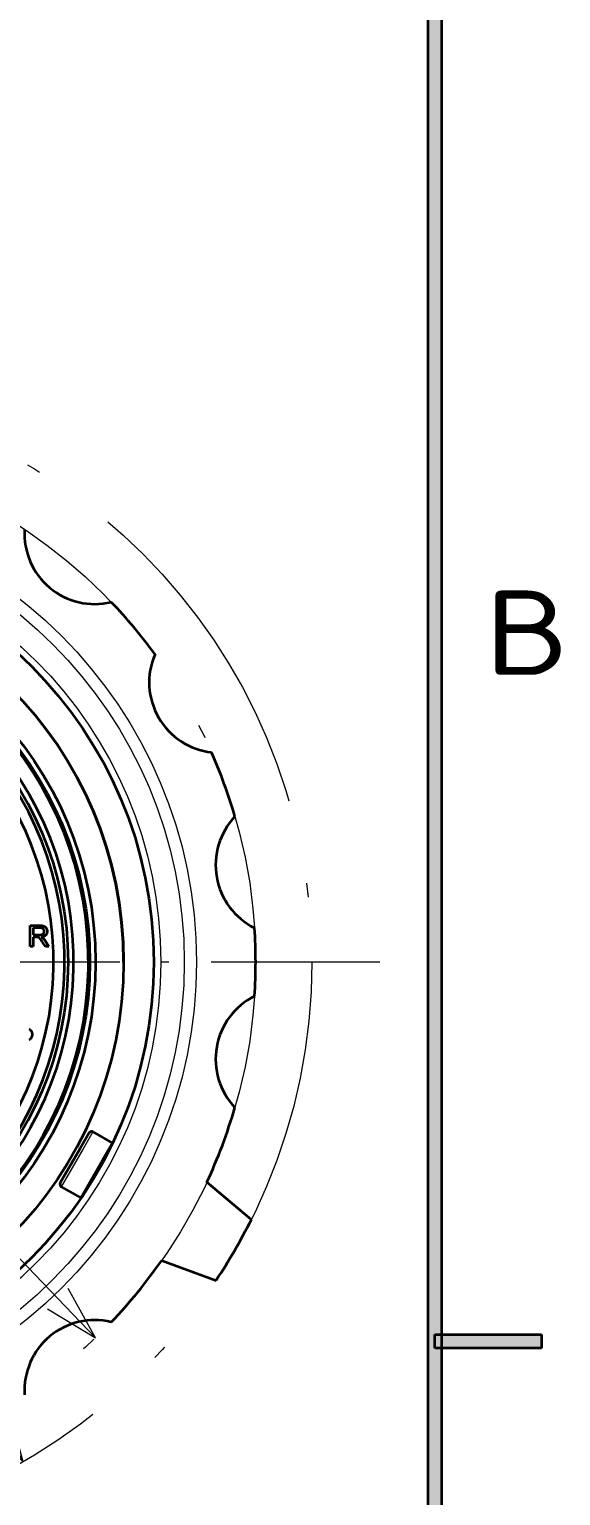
# Model space of a CAD drawing. Extents: x 23 to 472, y 3 to 294.
# Drawn here: x 395.6 to 414.5, y 193 to 245.1 of the extents above; entities that cross this region are included whole.
import ezdxf
from ezdxf.enums import TextEntityAlignment as Align

# ---------------------------------------------------------------- set-up
doc = ezdxf.new("R2010")
doc.units = 0
doc.linetypes.add('DASHDOT', pattern=[18.5, 12, -3, 0.5, -3])
doc.layers.get('0').update_dxf_attribs({"lineweight": 13})
doc.layers.add('3', color=7, linetype='Continuous', lineweight=13)
doc.styles.get("Standard").update_dxf_attribs({"font": 'isocp.shx'})
doc.dimstyles.get("Standard").update_dxf_attribs({"dimtxt": 2.5, "dimasz": 2.5, "dimexe": 1.25, "dimexo": 0.625, "dimtad": 1, "dimcen": 2.5, "dimadec": 0, "dimazin": 0, "dimtfac": 1, "dimtmove": 0, "dimatfit": 0, "dimfxl": 0, "dimarcsym": 0})

# ---------------------------------------------------------------- blocks, each defined once
blk = doc.blocks.new('*D')
at = {"color": 7, "lineweight": 13}
for p, q in [((369.263, 239.553), (395.349, 194.212)), ((363.234, 234.837), (397.923, 198.622))]:
    blk.add_line(p, q, dxfattribs=at)
at = {"color": 34, "lineweight": 13, "ltscale": 0.415699}
blk.add_line((121.028, 197.011), (121.028, 180.383), dxfattribs=at)
at = {"color": 34, "lineweight": 13, "ltscale": 0.421525}
blk.add_line((278.401, 197.011), (278.401, 180.15), dxfattribs=at)
at = {"color": 34, "lineweight": 13}
for p, q in [((45.716, 194.074), (45.716, 169.46)), ((353.941, 194.074), (353.941, 169.46)), ((45.716, 182.383), (121.028, 182.383)), ((278.401, 182.15), (353.941, 182.15)), ((45.716, 171.46), (353.941, 171.46))]:
    blk.add_line(p, q, dxfattribs=at)
at = {"color": 34, "lineweight": 13, "ltscale": 0.342256}
blk.add_line((45.716, 194.074), (45.716, 180.383), dxfattribs=at)
at = {"color": 34, "lineweight": 13, "ltscale": 0.348082}
blk.add_line((353.941, 194.074), (353.941, 180.15), dxfattribs=at)
at = {"color": 7, "lineweight": 13}
for points in [[(376.315, 228.334), (374.903, 229.751), (375.418, 227.818)], [(374.039, 224.304), (372.329, 225.341), (373.292, 223.588)], [(396.213, 199.659), (397.923, 198.622), (396.96, 200.375)], [(393.937, 195.629), (395.349, 194.212), (394.834, 196.145)]]:
    blk.add_lwpolyline(points, dxfattribs=at)
at = {"color": 34, "lineweight": 13}
for points in [[(47.647, 182.901), (45.716, 182.383), (47.647, 181.866)], [(119.096, 181.866), (121.028, 182.383), (119.096, 182.901)], [(280.332, 182.668), (278.401, 182.15), (280.332, 181.633)], [(352.01, 181.633), (353.941, 182.15), (352.01, 182.668)], [(47.647, 171.978), (45.716, 171.46), (47.647, 170.943)], [(352.01, 170.943), (353.941, 171.46), (352.01, 171.978)]]:
    blk.add_lwpolyline(points, dxfattribs=at)
at = {"color": 7, "lineweight": 13}
for s, rotation, p, p2 in [('%%c', 299.913, (370.13, 240.052), (371.377, 237.885)), ('82', 299.913, (371.875, 237.018), (374.062, 233.217)), ('%%c', 313.7669, (363.956, 235.528), (365.685, 233.723)), ('74', 313.7669, (366.377, 233.001), (369.41, 229.834))]:
    blk.add_text(s, height=2.5, rotation=rotation, dxfattribs=at).set_placement(p, p2, align=Align.FIT)
at = {"color": 34, "lineweight": 13}
for s, height, p, p2 in [('/[6.3]', 3.5, (93.533, 183.383), (107.906, 183.383)), ('155', 3.5, (74.21, 183.383), (83.768, 183.383)), ('155', 3.5, (307.009, 183.15), (316.567, 183.15)), ('/[6.3]', 3.5, (326.333, 183.15), (340.705, 183.15)), ('%%p50', 2.45, (85.868, 183.908), (92.533, 183.908)), ('%%p50', 2.45, (318.667, 183.675), (325.333, 183.675)), ('"L"', 3.5, (194.441, 172.46), (202.031, 172.46)), ('%%p50', 2.45, (204.131, 172.985), (210.797, 172.985))]:
    blk.add_text(s, height=height, dxfattribs=at).set_placement(p, p2, align=Align.FIT)
blk = doc.blocks.new('BLOCK4327')
at = {"layer": '3', "color": 7, "lineweight": 13}
blk.add_text('B', height=3, dxfattribs=at).set_placement((411.772, 222.192), (414.81, 222.192), align=Align.FIT)
blk = doc.blocks.new('BLOCK4416')
at = {"layer": '3', "color": 7, "lineweight": 5}
blk.add_solid([(410.237, 9.762), (409.763, 10.238), (410.237, 287.237), (409.763, 286.763)], dxfattribs=at)
blk = doc.blocks.new('BLOCK4419')
at = {"layer": '3', "color": 7, "lineweight": 5}
blk.add_solid([(413.8, 198.738), (413.8, 198.262), (410, 198.738), (410, 198.262)], dxfattribs=at)
blk = doc.blocks.new('BLOCK4538')
at = {"color": 7, "linetype": 'DASHDOT', "lineweight": 13}
blk.add_line((45.83, 0), (-49.28, 0), dxfattribs=at)
blk = doc.blocks.new('BLOCK4539')
at = {"color": 7, "lineweight": 35, "ltscale": 0.0375}
blk.add_line((20.96, 1.1), (20.96, 2.6), dxfattribs=at)
at = {"color": 7, "lineweight": 35, "ltscale": 0.016627}
blk.add_line((20.96, 2.6), (21.63, 2.6), dxfattribs=at)
at = {"color": 7, "lineweight": 35, "ltscale": 0.012406}
blk.add_line((21.16, 2.43), (21.16, 1.94), dxfattribs=at)
at = {"color": 7, "lineweight": 35, "ltscale": 0.011869}
blk.add_line((21.64, 2.43), (21.16, 2.43), dxfattribs=at)
at = {"color": 7, "lineweight": 35, "ltscale": 0.0009789}
blk.add_line((21.63, 2.6), (21.67, 2.6), dxfattribs=at)
at = {"color": 7, "lineweight": 35, "ltscale": 0.000811582}
blk.add_line((21.67, 2.43), (21.64, 2.43), dxfattribs=at)
at = {"color": 7, "lineweight": 35, "ltscale": 0.0009309}
blk.add_line((21.67, 2.6), (21.71, 2.6), dxfattribs=at)
at = {"color": 7, "lineweight": 35, "ltscale": 0.000768478}
blk.add_line((21.7, 2.43), (21.67, 2.43), dxfattribs=at)
at = {"color": 7, "lineweight": 35, "ltscale": 0.000727163}
blk.add_line((21.73, 2.43), (21.7, 2.43), dxfattribs=at)
at = {"color": 7, "lineweight": 35, "ltscale": 0.00088416}
blk.add_line((21.71, 2.6), (21.74, 2.59), dxfattribs=at)
at = {"color": 7, "lineweight": 35, "ltscale": 0.000687678}
blk.add_line((21.76, 2.42), (21.73, 2.43), dxfattribs=at)
at = {"color": 7, "lineweight": 35, "ltscale": 0.000837289}
blk.add_line((21.74, 2.59), (21.77, 2.59), dxfattribs=at)
at = {"color": 7, "lineweight": 35, "ltscale": 0.000650983}
blk.add_line((21.78, 2.41), (21.76, 2.42), dxfattribs=at)
at = {"color": 7, "lineweight": 35, "ltscale": 0.000791796}
blk.add_line((21.77, 2.59), (21.81, 2.59), dxfattribs=at)
at = {"color": 7, "lineweight": 35, "ltscale": 0.000617318}
blk.add_line((21.8, 2.41), (21.78, 2.41), dxfattribs=at)
at = {"color": 7, "lineweight": 35, "ltscale": 0.000586903}
blk.add_line((21.83, 2.4), (21.8, 2.41), dxfattribs=at)
at = {"color": 7, "lineweight": 35, "ltscale": 0.000746509}
blk.add_line((21.81, 2.59), (21.83, 2.58), dxfattribs=at)
at = {"color": 7, "lineweight": 35, "ltscale": 0.000702441}
blk.add_line((21.83, 2.58), (21.86, 2.58), dxfattribs=at)
at = {"color": 7, "lineweight": 35, "ltscale": 0.000560456}
blk.add_line((21.85, 2.39), (21.83, 2.4), dxfattribs=at)
at = {"color": 7, "lineweight": 35, "ltscale": 0.000538826}
blk.add_line((21.86, 2.38), (21.85, 2.39), dxfattribs=at)
at = {"color": 7, "lineweight": 35, "ltscale": 0.000659646}
blk.add_line((21.86, 2.58), (21.89, 2.57), dxfattribs=at)
at = {"color": 7, "lineweight": 35, "ltscale": 0.000522828}
blk.add_line((21.88, 2.36), (21.86, 2.38), dxfattribs=at)
at = {"color": 7, "lineweight": 35, "ltscale": 0.000508572}
blk.add_line((21.9, 2.35), (21.88, 2.36), dxfattribs=at)
at = {"color": 7, "lineweight": 35, "ltscale": 0.000618256}
blk.add_line((21.89, 2.57), (21.91, 2.56), dxfattribs=at)
at = {"color": 7, "lineweight": 35, "ltscale": 0.000495364}
blk.add_line((21.91, 2.33), (21.9, 2.35), dxfattribs=at)
at = {"color": 7, "lineweight": 35, "ltscale": 0.00057874}
blk.add_line((21.91, 2.56), (21.93, 2.56), dxfattribs=at)
at = {"color": 7, "lineweight": 35, "ltscale": 0.000486145}
blk.add_line((21.92, 2.32), (21.91, 2.33), dxfattribs=at)
at = {"color": 7, "lineweight": 35, "ltscale": 0.000479848}
blk.add_line((21.93, 2.3), (21.92, 2.32), dxfattribs=at)
at = {"color": 7, "lineweight": 35, "ltscale": 0.000555504}
blk.add_line((21.93, 2.56), (21.95, 2.55), dxfattribs=at)
at = {"color": 7, "lineweight": 35, "ltscale": 0.000477838}
blk.add_line((21.94, 2.29), (21.93, 2.3), dxfattribs=at)
at = {"color": 7, "lineweight": 35, "ltscale": 0.000355692}
blk.add_line((21.93, 2.08), (21.94, 2.09), dxfattribs=at)
at = {"color": 7, "lineweight": 35, "ltscale": 0.000479238}
blk.add_line((21.95, 2.27), (21.94, 2.29), dxfattribs=at)
at = {"color": 7, "lineweight": 35, "ltscale": 0.000351387}
blk.add_line((21.94, 2.11), (21.95, 2.12), dxfattribs=at)
at = {"color": 7, "lineweight": 35, "ltscale": 0.000353131}
blk.add_line((21.94, 2.09), (21.94, 2.11), dxfattribs=at)
at = {"color": 7, "lineweight": 35, "ltscale": 0.000549822}
blk.add_line((21.95, 2.55), (21.97, 2.54), dxfattribs=at)
at = {"color": 7, "lineweight": 35, "ltscale": 0.000485063}
blk.add_line((21.95, 2.25), (21.95, 2.27), dxfattribs=at)
at = {"color": 7, "lineweight": 35, "ltscale": 0.00049436}
blk.add_line((21.96, 2.23), (21.95, 2.25), dxfattribs=at)
at = {"color": 7, "lineweight": 35, "ltscale": 0.000353352}
blk.add_line((21.95, 2.15), (21.96, 2.16), dxfattribs=at)
at = {"color": 7, "lineweight": 35, "ltscale": 0.000351108}
blk.add_line((21.95, 2.13), (21.95, 2.15), dxfattribs=at)
at = {"color": 7, "lineweight": 35, "ltscale": 0.000350775}
blk.add_line((21.95, 2.12), (21.95, 2.13), dxfattribs=at)
at = {"color": 7, "lineweight": 35, "ltscale": 0.000506876}
blk.add_line((21.96, 2.21), (21.96, 2.23), dxfattribs=at)
at = {"color": 7, "lineweight": 35, "ltscale": 0.000522948}
blk.add_line((21.96, 2.19), (21.96, 2.21), dxfattribs=at)
at = {"color": 7, "lineweight": 35, "ltscale": 0.000361011}
blk.add_line((21.96, 2.17), (21.96, 2.19), dxfattribs=at)
at = {"color": 7, "lineweight": 35, "ltscale": 0.000356396}
blk.add_line((21.96, 2.16), (21.96, 2.17), dxfattribs=at)
at = {"color": 7, "lineweight": 35, "ltscale": 0.000546225}
blk.add_line((21.97, 2.54), (21.99, 2.53), dxfattribs=at)
at = {"color": 7, "lineweight": 35, "ltscale": 0.000545589}
blk.add_line((21.99, 2.53), (22.01, 2.51), dxfattribs=at)
at = {"color": 7, "lineweight": 35, "ltscale": 0.000546897}
blk.add_line((22.01, 2.51), (22.03, 2.5), dxfattribs=at)
at = {"color": 7, "lineweight": 35, "ltscale": 0.000551353}
blk.add_line((22.03, 2.5), (22.04, 2.49), dxfattribs=at)
at = {"color": 7, "lineweight": 35, "ltscale": 0.00055768}
blk.add_line((22.04, 2.49), (22.06, 2.47), dxfattribs=at)
at = {"color": 7, "lineweight": 35, "ltscale": 0.000566984}
blk.add_line((22.06, 2.47), (22.07, 2.45), dxfattribs=at)
at = {"color": 7, "lineweight": 35, "ltscale": 0.000578234}
blk.add_line((22.07, 2.45), (22.09, 2.43), dxfattribs=at)
at = {"color": 7, "lineweight": 35, "ltscale": 0.000591783}
blk.add_line((22.09, 2.43), (22.1, 2.41), dxfattribs=at)
at = {"color": 7, "lineweight": 35, "ltscale": 0.000595864}
blk.add_line((22.1, 2.41), (22.11, 2.39), dxfattribs=at)
at = {"color": 7, "lineweight": 35, "ltscale": 0.00059095}
blk.add_line((22.11, 2.39), (22.12, 2.37), dxfattribs=at)
at = {"color": 7, "lineweight": 35, "ltscale": 0.000586845}
blk.add_line((22.12, 2.37), (22.13, 2.35), dxfattribs=at)
at = {"color": 7, "lineweight": 35, "ltscale": 0.000585616}
blk.add_line((22.13, 2.35), (22.14, 2.33), dxfattribs=at)
at = {"color": 7, "lineweight": 35, "ltscale": 0.000585716}
blk.add_line((22.14, 2.33), (22.15, 2.31), dxfattribs=at)
at = {"color": 7, "lineweight": 35, "ltscale": 0.000587692}
blk.add_line((22.15, 2.31), (22.15, 2.28), dxfattribs=at)
at = {"color": 7, "lineweight": 35, "ltscale": 0.000591499}
blk.add_line((22.15, 2.28), (22.16, 2.26), dxfattribs=at)
at = {"color": 7, "lineweight": 35, "ltscale": 0.000746759}
blk.add_line((22.16, 2.13), (22.15, 2.1), dxfattribs=at)
at = {"color": 7, "lineweight": 35, "ltscale": 0.000732949}
blk.add_line((22.15, 2.1), (22.15, 2.07), dxfattribs=at)
at = {"color": 7, "lineweight": 35, "ltscale": 0.000597192}
blk.add_line((22.16, 2.26), (22.16, 2.24), dxfattribs=at)
at = {"color": 7, "lineweight": 35, "ltscale": 0.000604923}
blk.add_line((22.16, 2.24), (22.16, 2.21), dxfattribs=at)
at = {"color": 7, "lineweight": 35, "ltscale": 0.000613599}
blk.add_line((22.16, 2.21), (22.16, 2.19), dxfattribs=at)
at = {"color": 7, "lineweight": 35, "ltscale": 0.000786253}
blk.add_line((22.16, 2.19), (22.16, 2.16), dxfattribs=at)
at = {"color": 7, "lineweight": 35, "ltscale": 0.00076421}
blk.add_line((22.16, 2.16), (22.16, 2.13), dxfattribs=at)
at = {"color": 7, "lineweight": 35, "ltscale": 0.004963}
blk.add_line((21.16, 1.1), (20.96, 1.1), dxfattribs=at)
at = {"color": 7, "lineweight": 35, "ltscale": 0.010667}
blk.add_line((21.16, 1.94), (21.59, 1.94), dxfattribs=at)
at = {"color": 7, "lineweight": 35, "ltscale": 0.016652}
blk.add_line((21.16, 1.76), (21.16, 1.1), dxfattribs=at)
at = {"color": 7, "lineweight": 35, "ltscale": 0.005755}
blk.add_line((21.39, 1.76), (21.16, 1.76), dxfattribs=at)
at = {"color": 7, "lineweight": 35, "ltscale": 0.000373078}
blk.add_line((21.41, 1.76), (21.39, 1.76), dxfattribs=at)
at = {"color": 7, "lineweight": 35, "ltscale": 0.000351366}
blk.add_line((21.42, 1.76), (21.41, 1.76), dxfattribs=at)
at = {"color": 7, "lineweight": 35, "ltscale": 0.000330102}
blk.add_line((21.43, 1.76), (21.42, 1.76), dxfattribs=at)
at = {"color": 7, "lineweight": 35, "ltscale": 0.000308881}
blk.add_line((21.45, 1.76), (21.43, 1.76), dxfattribs=at)
at = {"color": 7, "lineweight": 35, "ltscale": 0.000287672}
blk.add_line((21.46, 1.76), (21.45, 1.76), dxfattribs=at)
at = {"color": 7, "lineweight": 35, "ltscale": 0.000266266}
blk.add_line((21.47, 1.76), (21.46, 1.76), dxfattribs=at)
at = {"color": 7, "lineweight": 35, "ltscale": 0.000244856}
blk.add_line((21.48, 1.76), (21.47, 1.76), dxfattribs=at)
at = {"color": 7, "lineweight": 35, "ltscale": 0.000224372}
blk.add_line((21.49, 1.76), (21.48, 1.76), dxfattribs=at)
at = {"color": 7, "lineweight": 35, "ltscale": 0.000203326}
blk.add_line((21.5, 1.76), (21.49, 1.76), dxfattribs=at)
at = {"color": 7, "lineweight": 35, "ltscale": 0.000182486}
blk.add_line((21.5, 1.76), (21.5, 1.76), dxfattribs=at)
at = {"color": 7, "lineweight": 35, "ltscale": 0.000237886}
blk.add_line((21.51, 1.75), (21.5, 1.76), dxfattribs=at)
at = {"color": 7, "lineweight": 35, "ltscale": 0.00023918}
blk.add_line((21.52, 1.75), (21.51, 1.75), dxfattribs=at)
at = {"color": 7, "lineweight": 35, "ltscale": 0.000241382}
blk.add_line((21.53, 1.75), (21.52, 1.75), dxfattribs=at)
at = {"color": 7, "lineweight": 35, "ltscale": 0.000243308}
blk.add_line((21.54, 1.74), (21.53, 1.75), dxfattribs=at)
at = {"color": 7, "lineweight": 35, "ltscale": 0.000246345}
blk.add_line((21.55, 1.74), (21.54, 1.74), dxfattribs=at)
at = {"color": 7, "lineweight": 35, "ltscale": 0.000248685}
blk.add_line((21.56, 1.74), (21.55, 1.74), dxfattribs=at)
at = {"color": 7, "lineweight": 35, "ltscale": 0.000251971}
blk.add_line((21.57, 1.73), (21.56, 1.74), dxfattribs=at)
at = {"color": 7, "lineweight": 35, "ltscale": 0.000255189}
blk.add_line((21.58, 1.73), (21.57, 1.73), dxfattribs=at)
at = {"color": 7, "lineweight": 35, "ltscale": 0.000258963}
blk.add_line((21.58, 1.72), (21.58, 1.73), dxfattribs=at)
at = {"color": 7, "lineweight": 35, "ltscale": 0.000262503}
blk.add_line((21.59, 1.72), (21.58, 1.72), dxfattribs=at)
at = {"color": 7, "lineweight": 35, "ltscale": 0.000665685}
blk.add_line((21.59, 1.94), (21.62, 1.94), dxfattribs=at)
at = {"color": 7, "lineweight": 35, "ltscale": 0.000273097}
blk.add_line((21.6, 1.71), (21.59, 1.72), dxfattribs=at)
at = {"color": 7, "lineweight": 35, "ltscale": 0.000290529}
blk.add_line((21.61, 1.7), (21.6, 1.71), dxfattribs=at)
at = {"color": 7, "lineweight": 35, "ltscale": 0.000307996}
blk.add_line((21.62, 1.7), (21.61, 1.7), dxfattribs=at)
at = {"color": 7, "lineweight": 35, "ltscale": 0.000636284}
blk.add_line((21.62, 1.94), (21.64, 1.94), dxfattribs=at)
at = {"color": 7, "lineweight": 35, "ltscale": 0.000327118}
blk.add_line((21.63, 1.69), (21.62, 1.7), dxfattribs=at)
at = {"color": 7, "lineweight": 35, "ltscale": 0.000345871}
blk.add_line((21.64, 1.68), (21.63, 1.69), dxfattribs=at)
at = {"color": 7, "lineweight": 35, "ltscale": 0.000607165}
blk.add_line((21.64, 1.94), (21.67, 1.94), dxfattribs=at)
at = {"color": 7, "lineweight": 35, "ltscale": 0.000365002}
blk.add_line((21.65, 1.67), (21.64, 1.68), dxfattribs=at)
at = {"color": 7, "lineweight": 35, "ltscale": 0.000384966}
blk.add_line((21.66, 1.66), (21.65, 1.67), dxfattribs=at)
at = {"color": 7, "lineweight": 35, "ltscale": 0.000404675}
blk.add_line((21.67, 1.64), (21.66, 1.66), dxfattribs=at)
at = {"color": 7, "lineweight": 35, "ltscale": 0.00057887}
blk.add_line((21.67, 1.94), (21.69, 1.94), dxfattribs=at)
at = {"color": 7, "lineweight": 35, "ltscale": 0.000424622}
blk.add_line((21.68, 1.63), (21.67, 1.64), dxfattribs=at)
at = {"color": 7, "lineweight": 35, "ltscale": 0.000445334}
blk.add_line((21.69, 1.62), (21.68, 1.63), dxfattribs=at)
at = {"color": 7, "lineweight": 35, "ltscale": 0.000550306}
blk.add_line((21.69, 1.94), (21.71, 1.94), dxfattribs=at)
at = {"color": 7, "lineweight": 35, "ltscale": 0.000472602}
blk.add_line((21.71, 1.6), (21.69, 1.62), dxfattribs=at)
at = {"color": 7, "lineweight": 35, "ltscale": 0.000523037}
blk.add_line((21.71, 1.94), (21.73, 1.95), dxfattribs=at)
at = {"color": 7, "lineweight": 35, "ltscale": 0.000507375}
blk.add_line((21.72, 1.59), (21.71, 1.6), dxfattribs=at)
at = {"color": 7, "lineweight": 35, "ltscale": 0.000541565}
blk.add_line((21.73, 1.57), (21.72, 1.59), dxfattribs=at)
at = {"color": 7, "lineweight": 35, "ltscale": 0.000495977}
blk.add_line((21.73, 1.95), (21.75, 1.95), dxfattribs=at)
at = {"color": 7, "lineweight": 35, "ltscale": 0.000576495}
blk.add_line((21.74, 1.55), (21.73, 1.57), dxfattribs=at)
at = {"color": 7, "lineweight": 35, "ltscale": 0.001065}
blk.add_line((21.78, 1.79), (21.74, 1.78), dxfattribs=at)
at = {"color": 7, "lineweight": 35, "ltscale": 0.000428386}
blk.add_line((21.74, 1.78), (21.76, 1.77), dxfattribs=at)
at = {"color": 7, "lineweight": 35, "ltscale": 0.000611354}
blk.add_line((21.76, 1.53), (21.74, 1.55), dxfattribs=at)
at = {"color": 7, "lineweight": 35, "ltscale": 0.000470179}
blk.add_line((21.75, 1.95), (21.77, 1.95), dxfattribs=at)
at = {"color": 7, "lineweight": 35, "ltscale": 0.000411511}
blk.add_line((21.76, 1.77), (21.77, 1.76), dxfattribs=at)
at = {"color": 7, "lineweight": 35, "ltscale": 0.000646094}
blk.add_line((21.77, 1.51), (21.76, 1.53), dxfattribs=at)
at = {"color": 7, "lineweight": 35, "ltscale": 0.000444343}
blk.add_line((21.77, 1.95), (21.79, 1.96), dxfattribs=at)
at = {"color": 7, "lineweight": 35, "ltscale": 0.000394142}
blk.add_line((21.77, 1.76), (21.78, 1.76), dxfattribs=at)
at = {"color": 7, "lineweight": 35, "ltscale": 0.000680831}
blk.add_line((21.79, 1.49), (21.77, 1.51), dxfattribs=at)
at = {"color": 7, "lineweight": 35, "ltscale": 0.001017}
blk.add_line((21.82, 1.8), (21.78, 1.79), dxfattribs=at)
at = {"color": 7, "lineweight": 35, "ltscale": 0.000377615}
blk.add_line((21.78, 1.76), (21.8, 1.75), dxfattribs=at)
at = {"color": 7, "lineweight": 35, "ltscale": 0.000420513}
blk.add_line((21.79, 1.96), (21.8, 1.96), dxfattribs=at)
at = {"color": 7, "lineweight": 35, "ltscale": 0.000715952}
blk.add_line((21.8, 1.46), (21.79, 1.49), dxfattribs=at)
at = {"color": 7, "lineweight": 35, "ltscale": 0.000403224}
blk.add_line((21.8, 1.96), (21.82, 1.97), dxfattribs=at)
at = {"color": 7, "lineweight": 35, "ltscale": 0.000360819}
blk.add_line((21.8, 1.75), (21.81, 1.74), dxfattribs=at)
at = {"color": 7, "lineweight": 35, "ltscale": 0.000750687}
blk.add_line((21.82, 1.44), (21.8, 1.46), dxfattribs=at)
at = {"color": 7, "lineweight": 35, "ltscale": 0.000344722}
blk.add_line((21.81, 1.74), (21.82, 1.74), dxfattribs=at)
at = {"color": 7, "lineweight": 35, "ltscale": 0.000392688}
blk.add_line((21.82, 1.97), (21.83, 1.98), dxfattribs=at)
at = {"color": 7, "lineweight": 35, "ltscale": 0.000971094}
blk.add_line((21.86, 1.81), (21.82, 1.8), dxfattribs=at)
at = {"color": 7, "lineweight": 35, "ltscale": 0.000328453}
blk.add_line((21.82, 1.74), (21.83, 1.73), dxfattribs=at)
at = {"color": 7, "lineweight": 35, "ltscale": 0.000785843}
blk.add_line((21.84, 1.41), (21.82, 1.44), dxfattribs=at)
at = {"color": 7, "lineweight": 35, "ltscale": 0.000383866}
blk.add_line((21.83, 1.98), (21.84, 1.98), dxfattribs=at)
at = {"color": 7, "lineweight": 35, "ltscale": 0.000312959}
blk.add_line((21.83, 1.73), (21.84, 1.72), dxfattribs=at)
at = {"color": 7, "lineweight": 35, "ltscale": 0.000376713}
blk.add_line((21.84, 1.98), (21.86, 1.99), dxfattribs=at)
at = {"color": 7, "lineweight": 35, "ltscale": 0.000297587}
blk.add_line((21.84, 1.72), (21.85, 1.71), dxfattribs=at)
at = {"color": 7, "lineweight": 35, "ltscale": 0.009246}
blk.add_line((22.04, 1.1), (21.84, 1.41), dxfattribs=at)
at = {"color": 7, "lineweight": 35, "ltscale": 0.000282635}
blk.add_line((21.85, 1.71), (21.86, 1.71), dxfattribs=at)
at = {"color": 7, "lineweight": 35, "ltscale": 0.000370856}
blk.add_line((21.86, 1.99), (21.87, 2), dxfattribs=at)
at = {"color": 7, "lineweight": 35, "ltscale": 0.000928162}
blk.add_line((21.9, 1.82), (21.86, 1.81), dxfattribs=at)
at = {"color": 7, "lineweight": 35, "ltscale": 0.000595283}
blk.add_line((21.86, 1.71), (21.88, 1.69), dxfattribs=at)
at = {"color": 7, "lineweight": 35, "ltscale": 0.000366303}
blk.add_line((21.87, 2), (21.88, 2.01), dxfattribs=at)
at = {"color": 7, "lineweight": 35, "ltscale": 0.000364}
blk.add_line((21.88, 2.01), (21.89, 2.02), dxfattribs=at)
at = {"color": 7, "lineweight": 35, "ltscale": 0.000606115}
blk.add_line((21.88, 1.69), (21.89, 1.67), dxfattribs=at)
at = {"color": 7, "lineweight": 35, "ltscale": 0.000363142}
blk.add_line((21.89, 2.02), (21.9, 2.03), dxfattribs=at)
at = {"color": 7, "lineweight": 35, "ltscale": 0.000616889}
blk.add_line((21.89, 1.67), (21.91, 1.65), dxfattribs=at)
at = {"color": 7, "lineweight": 35, "ltscale": 0.000363713}
blk.add_line((21.9, 2.03), (21.91, 2.04), dxfattribs=at)
at = {"color": 7, "lineweight": 35, "ltscale": 0.000889001}
blk.add_line((21.93, 1.83), (21.9, 1.82), dxfattribs=at)
at = {"color": 7, "lineweight": 35, "ltscale": 0.000366239}
blk.add_line((21.91, 2.04), (21.92, 2.05), dxfattribs=at)
at = {"color": 7, "lineweight": 35, "ltscale": 0.000628409}
blk.add_line((21.91, 1.65), (21.93, 1.64), dxfattribs=at)
at = {"color": 7, "lineweight": 35, "ltscale": 0.000365122}
blk.add_line((21.92, 2.05), (21.93, 2.07), dxfattribs=at)
at = {"color": 7, "lineweight": 35, "ltscale": 0.00036025}
blk.add_line((21.93, 2.07), (21.93, 2.08), dxfattribs=at)
at = {"color": 7, "lineweight": 35, "ltscale": 0.000853481}
blk.add_line((21.96, 1.84), (21.93, 1.83), dxfattribs=at)
at = {"color": 7, "lineweight": 35, "ltscale": 0.000640932}
blk.add_line((21.93, 1.64), (21.94, 1.62), dxfattribs=at)
at = {"color": 7, "lineweight": 35, "ltscale": 0.00065307}
blk.add_line((21.94, 1.62), (21.96, 1.6), dxfattribs=at)
at = {"color": 7, "lineweight": 35, "ltscale": 0.000821687}
blk.add_line((21.99, 1.86), (21.96, 1.84), dxfattribs=at)
at = {"color": 7, "lineweight": 35, "ltscale": 0.00066609}
blk.add_line((21.96, 1.6), (21.98, 1.57), dxfattribs=at)
at = {"color": 7, "lineweight": 35, "ltscale": 0.00067899}
blk.add_line((21.98, 1.57), (21.99, 1.55), dxfattribs=at)
at = {"color": 7, "lineweight": 35, "ltscale": 0.000795434}
blk.add_line((22.01, 1.88), (21.99, 1.86), dxfattribs=at)
at = {"color": 7, "lineweight": 35, "ltscale": 0.000693038}
blk.add_line((21.99, 1.55), (22.01, 1.53), dxfattribs=at)
at = {"color": 7, "lineweight": 35, "ltscale": 0.00077403}
blk.add_line((22.04, 1.9), (22.01, 1.88), dxfattribs=at)
at = {"color": 7, "lineweight": 35, "ltscale": 0.000706634}
blk.add_line((22.01, 1.53), (22.02, 1.51), dxfattribs=at)
at = {"color": 7, "lineweight": 35, "ltscale": 0.012113}
blk.add_line((22.02, 1.51), (22.29, 1.1), dxfattribs=at)
at = {"color": 7, "lineweight": 35, "ltscale": 0.000758328}
blk.add_line((22.06, 1.92), (22.04, 1.9), dxfattribs=at)
at = {"color": 7, "lineweight": 35, "ltscale": 0.006241}
blk.add_line((22.29, 1.1), (22.04, 1.1), dxfattribs=at)
at = {"color": 7, "lineweight": 35, "ltscale": 0.000744736}
blk.add_line((22.08, 1.94), (22.06, 1.92), dxfattribs=at)
at = {"color": 7, "lineweight": 35, "ltscale": 0.000731285}
blk.add_line((22.1, 1.97), (22.08, 1.94), dxfattribs=at)
at = {"color": 7, "lineweight": 35, "ltscale": 0.000723009}
blk.add_line((22.11, 1.99), (22.1, 1.97), dxfattribs=at)
at = {"color": 7, "lineweight": 35, "ltscale": 0.000718386}
blk.add_line((22.13, 2.01), (22.11, 1.99), dxfattribs=at)
at = {"color": 7, "lineweight": 35, "ltscale": 0.000718543}
blk.add_line((22.14, 2.04), (22.13, 2.01), dxfattribs=at)
at = {"color": 7, "lineweight": 35, "ltscale": 0.00072392}
blk.add_line((22.15, 2.07), (22.14, 2.04), dxfattribs=at)
at = {"color": 7, "lineweight": 35, "ltscale": 0.000471094}
blk.add_line((20.88, -4.77), (20.89, -4.78), dxfattribs=at)
at = {"color": 7, "lineweight": 35, "ltscale": 0.000463615}
blk.add_line((20.89, -4.78), (20.91, -4.78), dxfattribs=at)
at = {"color": 7, "lineweight": 35, "ltscale": 0.000456641}
blk.add_line((20.91, -4.78), (20.93, -4.79), dxfattribs=at)
at = {"color": 7, "lineweight": 35, "ltscale": 0.000454353}
blk.add_line((20.93, -4.79), (20.94, -4.81), dxfattribs=at)
at = {"color": 7, "lineweight": 35, "ltscale": 0.000455322}
blk.add_line((20.94, -4.81), (20.95, -4.82), dxfattribs=at)
at = {"color": 7, "lineweight": 35, "ltscale": 0.000457852}
blk.add_line((20.95, -4.82), (20.97, -4.83), dxfattribs=at)
at = {"color": 7, "lineweight": 35, "ltscale": 0.00046238}
blk.add_line((20.97, -4.83), (20.98, -4.84), dxfattribs=at)
at = {"color": 7, "lineweight": 35, "ltscale": 0.00046712}
blk.add_line((20.98, -4.84), (20.99, -4.86), dxfattribs=at)
at = {"color": 7, "lineweight": 35, "ltscale": 0.000473772}
blk.add_line((20.99, -4.86), (21, -4.87), dxfattribs=at)
at = {"color": 7, "lineweight": 35, "ltscale": 0.000482123}
blk.add_line((21, -4.87), (21.02, -4.89), dxfattribs=at)
at = {"color": 7, "lineweight": 35, "ltscale": 0.000490576}
blk.add_line((21.02, -4.89), (21.03, -4.9), dxfattribs=at)
at = {"color": 7, "lineweight": 35, "ltscale": 0.000501226}
blk.add_line((21.03, -4.9), (21.04, -4.92), dxfattribs=at)
at = {"color": 7, "lineweight": 35, "ltscale": 0.000512342}
blk.add_line((21.04, -4.92), (21.05, -4.94), dxfattribs=at)
at = {"color": 7, "lineweight": 35, "ltscale": 0.000517361}
blk.add_line((21.05, -4.94), (21.05, -4.96), dxfattribs=at)
at = {"color": 7, "lineweight": 35, "ltscale": 0.000517174}
blk.add_line((21.05, -4.96), (21.06, -4.98), dxfattribs=at)
at = {"color": 7, "lineweight": 35, "ltscale": 0.000517196}
blk.add_line((21.06, -4.98), (21.07, -5), dxfattribs=at)
at = {"color": 7, "lineweight": 35, "ltscale": 0.000519359}
blk.add_line((21.07, -5), (21.07, -5.02), dxfattribs=at)
at = {"color": 7, "lineweight": 35, "ltscale": 0.000522188}
blk.add_line((21.07, -5.02), (21.08, -5.04), dxfattribs=at)
at = {"color": 7, "lineweight": 35, "ltscale": 0.000526597}
blk.add_line((21.08, -5.04), (21.08, -5.06), dxfattribs=at)
at = {"color": 7, "lineweight": 35, "ltscale": 0.000531316}
blk.add_line((21.08, -5.06), (21.09, -5.08), dxfattribs=at)
at = {"color": 7, "lineweight": 35, "ltscale": 0.000537438}
blk.add_line((21.09, -5.08), (21.09, -5.1), dxfattribs=at)
at = {"color": 7, "lineweight": 35, "ltscale": 0.000545058}
blk.add_line((21.09, -5.1), (21.09, -5.12), dxfattribs=at)
at = {"color": 7, "lineweight": 35, "ltscale": 0.00055326}
blk.add_line((21.09, -5.12), (21.09, -5.14), dxfattribs=at)
at = {"color": 7, "lineweight": 35, "ltscale": 0.000942332}
blk.add_line((21.09, -5.14), (21.09, -5.18), dxfattribs=at)
at = {"color": 7, "lineweight": 35, "ltscale": 0.000917056}
blk.add_line((21.09, -5.18), (21.09, -5.22), dxfattribs=at)
at = {"color": 7, "lineweight": 35, "ltscale": 0.000988549}
blk.add_line((20.91, -5.52), (20.88, -5.54), dxfattribs=at)
at = {"color": 7, "lineweight": 35, "ltscale": 0.000942695}
blk.add_line((20.94, -5.49), (20.91, -5.52), dxfattribs=at)
at = {"color": 7, "lineweight": 35, "ltscale": 0.000910589}
blk.add_line((20.97, -5.47), (20.94, -5.49), dxfattribs=at)
at = {"color": 7, "lineweight": 35, "ltscale": 0.000890463}
blk.add_line((20.99, -5.44), (20.97, -5.47), dxfattribs=at)
at = {"color": 7, "lineweight": 35, "ltscale": 0.000875926}
blk.add_line((21.01, -5.41), (20.99, -5.44), dxfattribs=at)
at = {"color": 7, "lineweight": 35, "ltscale": 0.000866002}
blk.add_line((21.03, -5.38), (21.01, -5.41), dxfattribs=at)
at = {"color": 7, "lineweight": 35, "ltscale": 0.000861962}
blk.add_line((21.05, -5.35), (21.03, -5.38), dxfattribs=at)
at = {"color": 7, "lineweight": 35, "ltscale": 0.000862647}
blk.add_line((21.06, -5.32), (21.05, -5.35), dxfattribs=at)
at = {"color": 7, "lineweight": 35, "ltscale": 0.000868662}
blk.add_line((21.07, -5.29), (21.06, -5.32), dxfattribs=at)
at = {"color": 7, "lineweight": 35, "ltscale": 0.000879859}
blk.add_line((21.08, -5.25), (21.07, -5.29), dxfattribs=at)
at = {"color": 7, "lineweight": 35, "ltscale": 0.000896124}
blk.add_line((21.09, -5.22), (21.08, -5.25), dxfattribs=at)
at = {"color": 7, "lineweight": 35, "ltscale": 0.031662}
blk.add_line((25.14, -12.15), (24.51, -13.25), dxfattribs=at)
at = {"color": 7, "lineweight": 13, "ltscale": 0.034751}
blk.add_line((25.42, -12.08), (24.72, -13.28), dxfattribs=at)
at = {"color": 7, "lineweight": 35, "ltscale": 0.04}
for p, q in [((25.42, -12.08), (26.8, -12.88)), ((23.17, -15.97), (24.55, -16.77))]:
    blk.add_line(p, q, dxfattribs=at)
at = {"color": 7, "lineweight": 35, "ltscale": 0.070838}
blk.add_line((24.51, -13.25), (23.09, -15.7), dxfattribs=at)
at = {"color": 7, "lineweight": 13, "ltscale": 0.077749}
blk.add_line((24.72, -13.28), (23.17, -15.97), dxfattribs=at)
at = {"color": 7, "lineweight": 35, "ltscale": 0.034751}
blk.add_line((26.11, -14.08), (26.8, -12.88), dxfattribs=at)
at = {"color": 7, "lineweight": 35, "ltscale": 0.077749}
blk.add_line((24.55, -16.77), (26.11, -14.08), dxfattribs=at)
at = {"color": 7, "lineweight": 35, "ltscale": 0.001843}
for p, q in [((26.3, -13.74), (26.37, -13.78)), ((25.05, -15.91), (25.12, -15.94))]:
    blk.add_line(p, q, dxfattribs=at)
at = {"color": 7, "lineweight": 35, "ltscale": 0.103162}
for p, q in [((36.69, -18.3), (33.53, -15.64)), ((30.31, -21.22), (34.19, -22.63))]:
    blk.add_line(p, q, dxfattribs=at)
at = {"color": 7, "lineweight": 13}
for radius in [32.79, 31.92, 30.25]:
    blk.add_circle((0, 0), radius, dxfattribs=at)
at = {"color": 7, "lineweight": 35}
for radius in [29.75, 27.6, 25.6, 25.2, 23.65]:
    blk.add_circle((0, 0), radius, dxfattribs=at)
for centre, radius, start, end in [((25.55, 30.45), 5, 176.432, 283.568), ((0, 0), 27.6, 0, 180), ((0, 0), 25.1, 92.2833, 447.7167), ((0, 0), 37, 36.2418, 43.7582), ((0, 0), 24.05, 92.383, 447.617), ((0, 0), 23.4, 270, 447.7958), ((0, 0), 22.62, 92.2798, 447.7202), ((34.42, 19.88), 5, 156.432, 263.568), ((0, 0), 37, 16.2418, 23.7582), ((39.15, 6.9), 5, 136.432, 243.568), ((0, 0), 37, 356.2418, 363.7582), ((39.15, -6.9), 5, 116.432, 223.568), ((0, 0), 37, 334.9872, 343.7582), ((25.32, -12.25), 0.2, 60, 150), ((23.27, -15.8), 0.2, 150, 240), ((0, 0), 41, 326.5042, 333.4958), ((0, 0), 37, 316.2418, 325.0128), ((25.55, -30.45), 5, 76.432, 183.568)]:
    blk.add_arc(centre, radius, start, end, dxfattribs=at)

msp = doc.modelspace()

# ---------------------------------------------------------------- linework, layer by layer
at = {"color": 7, "linetype": 'DASHDOT', "lineweight": 13}
for radius in [20.5, 18.5]:
    msp.add_circle((385.126, 211.9815), radius, dxfattribs=at)
at = {"layer": '3', "color": 7, "lineweight": 35}
for p, q in [((410.2375, 287.2375), (410.2375, 9.7625)), ((409.7625, 10.2375), (409.7625, 286.7625))]:
    msp.add_line(p, q, dxfattribs=at)
at = {"layer": '3', "color": 7, "lineweight": 35, "ltscale": 0.095}
for p, q in [((410, 198.7375), (413.8, 198.7375)), ((413.8, 198.2625), (410, 198.2625))]:
    msp.add_line(p, q, dxfattribs=at)
at = {"layer": '3', "color": 7, "lineweight": 35, "ltscale": 0.011875}
for p, q in [((410, 198.2625), (410, 198.7375)), ((413.8, 198.7375), (413.8, 198.2625))]:
    msp.add_line(p, q, dxfattribs=at)

# ---------------------------------------------------------------- block references
at = {"lineweight": 0, "xscale": 0.5, "yscale": 0.5, "zscale": 0.5}
for name in ['BLOCK4538', 'BLOCK4539']:
    msp.add_blockref(name, (385.126, 211.9815), dxfattribs=at)
at = {"layer": '3', "lineweight": 0}
for name in ['BLOCK4416', 'BLOCK4327', 'BLOCK4419']:
    msp.add_blockref(name, (0, 0), dxfattribs=at)

# ---------------------------------------------------------------- dimensions: what is measured, and where the dimension line sits
at = {"color": 0, "lineweight": 0}
for base, p1, p2, middle in [((353.9414, 182.1503), (278.4006, 198.0113), (353.9414, 195.0736), (323.8572, 182.1503)), ((121.0279, 182.3834), (45.7156, 195.0736), (121.0279, 198.0113), (91.058, 182.3834))]:
    dim = msp.add_linear_dim(base=base, p1=p1, p2=p2, angle=359.99809, text='155{}{%%p50}/[6.3]', dimstyle='Standard', override={"dimlfac": 2, "dimtol": 0, "dimlim": 0, "dimtp": 50, "dimtm": 50}, dxfattribs=at)
    dim.commit()
    dim.dimension.update_dxf_attribs({"geometry": '*D', "text_midpoint": middle, "dimtype": 160})
for p1, p2, middle in [((395.349, 194.2124), (374.903, 229.7505), (371.2293, 236.1359)), ((397.923, 198.6215), (372.3291, 225.3414), (365.9609, 231.9897))]:
    dim = msp.add_diameter_dim_2p(p1=p1, p2=p2, dimstyle='Standard', override={"dimlfac": 2}, dxfattribs=at)
    dim.commit()
    dim.dimension.update_dxf_attribs({"geometry": '*D', "text_midpoint": middle, "dimtype": 163})

doc.saveas('drawing.dxf')
